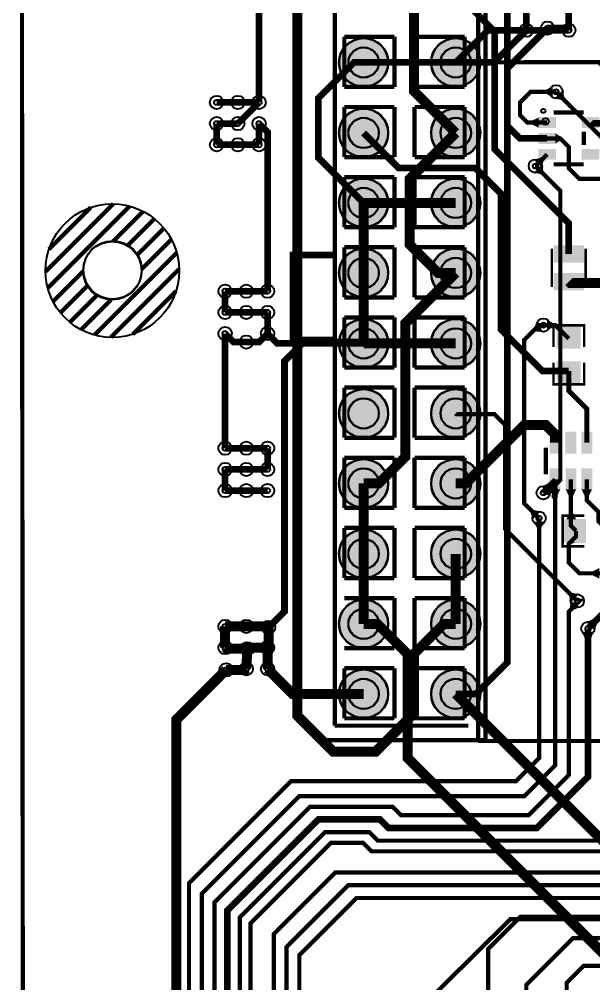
# Model space of a CAD drawing. Header units: millimetres. Extents: x -75 to 77, y -152 to 16.
# Drawn here: x -74.5 to -40.2, y -91.1 to -33.4 of the extents above; entities that cross this region are included whole.
import ezdxf

# ---------------------------------------------------------------- set-up
doc = ezdxf.new("R2010")
doc.units = ezdxf.units.MM
for name, color, linetype, true_color in [('BoardOutLine', 7, 'Continuous', 0xff00ff), ('BottomLayer', 7, 'Continuous', 0x0000ff), ('BottomSolderMaskLayer', 7, 'Continuous', 0xaa00ff), ('Document', 7, 'Continuous', 0xffffff), ('Hole', 7, 'Continuous', 0x222222), ('Inner1', 7, 'Continuous', 0x999966), ('Inner2', 7, 'Continuous', 0x008000), ('Multi-Layer', 7, 'Continuous', 0xc0c0c0), ('TopLayer', 7, 'Continuous', 0xff0000), ('TopPasteMaskLayer', 7, 'Continuous', 0x808080), ('TopSilkLayer', 7, 'Continuous', 0xffcc00), ('TopSolderMaskLayer', 7, 'Continuous', 0x800080)]:
    doc.layers.add(name, color=color, linetype=linetype, true_color=true_color)

msp = doc.modelspace()

# ---------------------------------------------------------------- hatches: boundary and pattern name
at = {"layer": 'BottomSolderMaskLayer'}
for points in [[(-55.413, -35.966, 1), (-52.461, -35.966, 1)], [(-49.901, -35.966, 1), (-46.949, -35.966, 1)], [(-55.413, -40.183, 1), (-52.461, -40.183, 1)], [(-49.901, -40.183, 1), (-46.949, -40.183, 1)], [(-55.413, -44.374, 1), (-52.461, -44.374, 1)], [(-49.901, -44.374, 1), (-46.949, -44.374, 1)], [(-55.413, -48.565, 1), (-52.461, -48.565, 1)], [(-49.901, -48.565, 1), (-46.949, -48.565, 1)], [(-55.413, -52.781, 1), (-52.461, -52.781, 1)], [(-49.901, -52.781, 1), (-46.949, -52.781, 1)], [(-55.413, -56.972, 1), (-52.461, -56.972, 1)], [(-49.901, -56.972, 1), (-46.949, -56.972, 1)], [(-55.413, -61.163, 1), (-52.461, -61.163, 1)], [(-49.901, -61.163, 1), (-46.949, -61.163, 1)], [(-55.413, -65.38, 1), (-52.461, -65.38, 1)], [(-49.901, -65.38, 1), (-46.949, -65.38, 1)], [(-55.413, -69.571, 1), (-52.461, -69.571, 1)], [(-49.901, -69.571, 1), (-46.949, -69.571, 1)], [(-55.413, -73.762, 1), (-52.461, -73.762, 1)], [(-49.901, -73.762, 1), (-46.949, -73.762, 1)]]:
    msp.add_hatch(color=256, dxfattribs=at).paths.add_polyline_path(points)
at = {"layer": 'Inner1'}
for points in [[(-42.51, -38.108), (-42.029, -37.628), (-41.925, -38.033), (-42.104, -38.212)], [(-43.749, -42.553), (-43.268, -42.073), (-43.164, -42.478), (-43.344, -42.657)], [(-43.216, -52.088), (-43.521, -51.48), (-43.75, -51.826), (-43.63, -52.065)], [(-42.839, -61.931), (-43.144, -61.324), (-42.73, -61.346), (-42.61, -61.586)], [(-43.824, -63.338), (-43.343, -62.857), (-43.748, -62.753), (-43.927, -62.932)]]:
    msp.add_hatch(color=256, dxfattribs=at).paths.add_polyline_path(points)
at = {"layer": 'Inner2'}
for points in [[(-41.537, -68.291), (-41.057, -67.81), (-41.462, -67.706), (-41.641, -67.885)], [(-40.605, -69.461), (-40.124, -69.942), (-39.968, -69.588), (-40.251, -69.305)]]:
    msp.add_hatch(color=256, dxfattribs=at).paths.add_polyline_path(points)
at = {"layer": 'Multi-Layer'}
for points in [[(-55.387, -35.966, 1), (-52.487, -35.966, 1)], [(-49.876, -35.966, 1), (-46.975, -35.966, 1)], [(-55.387, -40.183, 1), (-52.487, -40.183, 1)], [(-49.876, -40.183, 1), (-46.975, -40.183, 1)], [(-55.387, -44.374, 1), (-52.487, -44.374, 1)], [(-49.876, -44.374, 1), (-46.975, -44.374, 1)], [(-55.387, -48.565, 1), (-52.487, -48.565, 1)], [(-49.876, -48.565, 1), (-46.975, -48.565, 1)], [(-55.387, -52.781, 1), (-52.487, -52.781, 1)], [(-49.876, -52.781, 1), (-46.975, -52.781, 1)], [(-55.387, -56.972, 1), (-52.487, -56.972, 1)], [(-49.876, -56.972, 1), (-46.975, -56.972, 1)], [(-55.387, -61.163, 1), (-52.487, -61.163, 1)], [(-49.876, -61.163, 1), (-46.975, -61.163, 1)], [(-55.387, -65.38, 1), (-52.487, -65.38, 1)], [(-49.876, -65.38, 1), (-46.975, -65.38, 1)], [(-55.387, -69.571, 1), (-52.487, -69.571, 1)], [(-49.876, -69.571, 1), (-46.975, -69.571, 1)], [(-55.387, -73.762, 1), (-52.487, -73.762, 1)], [(-49.876, -73.762, 1), (-46.975, -73.762, 1)]]:
    msp.add_hatch(color=256, dxfattribs=at).paths.add_polyline_path(points)
at = {"layer": 'TopLayer'}
for points in [[(-42.629, -38.059), (-42.629, -37.379), (-42.989, -37.592), (-42.989, -37.846)], [(-43.456, -39.863), (-43.456, -39.263), (-43.837, -39.436), (-43.837, -39.69)], [(-42.456, -39.863), (-43.456, -39.863), (-43.456, -39.263), (-42.456, -39.263)], [(-39.856, -39.863), (-40.856, -39.863), (-40.856, -39.263), (-39.856, -39.263)], [(-42.456, -40.813), (-43.456, -40.813), (-43.456, -40.213), (-42.456, -40.213)], [(-42.456, -40.213), (-42.456, -40.813), (-42.164, -40.64), (-42.164, -40.386)], [(-42.456, -41.763), (-43.456, -41.763), (-43.456, -41.163), (-42.456, -41.163)], [(-39.856, -41.763), (-40.856, -41.763), (-40.856, -41.163), (-39.856, -41.163)], [(-42.939, -41.763), (-43.456, -41.763), (-43.817, -42.144), (-43.458, -42.144)], [(-43.749, -41.775), (-43.268, -42.255), (-43.164, -41.85), (-43.344, -41.671)], [(-42.516, -47.932), (-42.516, -46.932), (-40.796, -46.932), (-40.796, -47.932)], [(-42.516, -49.588), (-42.516, -48.588), (-40.796, -48.588), (-40.796, -49.588)], [(-42.969, -52.029), (-42.969, -51.349), (-42.609, -51.562), (-42.609, -51.816)], [(-42.345, -52.053), (-41.721, -51.935), (-42.317, -51.66), (-42.558, -51.779)], [(-40.968, -53.067), (-42.345, -53.067), (-42.345, -51.935), (-40.968, -51.935)], [(-40.968, -53.867), (-42.345, -53.867), (-42.345, -55), (-40.968, -55)], [(-42.79, -59.327), (-42.79, -58.108), (-42.168, -58.108), (-42.168, -59.327)], [(-41.841, -59.327), (-41.841, -58.108), (-41.217, -58.108), (-41.217, -59.327)], [(-40.889, -59.327), (-40.889, -58.108), (-40.269, -58.108), (-40.269, -59.327)], [(-42.168, -60.308), (-42.168, -61.527), (-42.79, -61.527), (-42.79, -60.308)], [(-41.219, -60.308), (-41.219, -61.527), (-41.84, -61.527), (-41.84, -60.308)], [(-40.268, -60.308), (-40.268, -61.527), (-40.89, -61.527), (-40.89, -60.308)], [(-43.321, -61.348), (-42.782, -61.763), (-42.73, -61.348), (-42.933, -61.192)], [(-42.79, -61.527), (-42.79, -60.911), (-43.171, -61.43), (-43.171, -61.789)], [(-42.168, -61.527), (-42.79, -61.527), (-42.606, -61.908), (-42.352, -61.908)], [(-41.219, -61.527), (-41.84, -61.527), (-41.656, -61.908), (-41.402, -61.908)], [(-40.268, -61.527), (-40.89, -61.527), (-40.706, -61.908), (-40.452, -61.908)], [(-43.094, -63.457), (-43.774, -63.457), (-43.561, -63.817), (-43.307, -63.817)], [(-41.212, -63.32), (-41.792, -63.32), (-41.656, -62.939), (-41.402, -62.939)], [(-40.659, -64.697), (-40.659, -63.32), (-41.792, -63.32), (-41.792, -64.697)], [(-41.476, -64.77), (-41.697, -64.697), (-41.792, -64.697), (-41.746, -64.68), (-41.697, -64.697), (-41.265, -64.697), (-41.476, -64.77)], [(-39.835, -66.866), (-39.835, -66.231), (-40.216, -66.421), (-40.216, -66.675)], [(-41.547, -68.17), (-40.997, -68.569), (-41.379, -68.737), (-41.587, -68.586)], [(-40.173, -70.061), (-40.853, -70.061), (-40.713, -70.421), (-40.313, -70.421)]]:
    msp.add_hatch(color=256, dxfattribs=at).paths.add_polyline_path(points)
at = {"layer": 'TopPasteMaskLayer'}
for points in [[(-42.456, -39.863), (-43.456, -39.863), (-43.456, -39.263), (-42.456, -39.263)], [(-39.856, -39.863), (-40.856, -39.863), (-40.856, -39.263), (-39.856, -39.263)], [(-42.456, -40.813), (-43.456, -40.813), (-43.456, -40.213), (-42.456, -40.213)], [(-42.456, -41.763), (-43.456, -41.763), (-43.456, -41.163), (-42.456, -41.163)], [(-39.856, -41.763), (-40.856, -41.763), (-40.856, -41.163), (-39.856, -41.163)], [(-42.516, -47.932), (-42.516, -46.932), (-40.796, -46.932), (-40.796, -47.932)], [(-42.516, -49.588), (-42.516, -48.588), (-40.796, -48.588), (-40.796, -49.588)], [(-41.016, -53.017), (-41.436, -53.017), (-41.436, -52.572), (-41.886, -52.572), (-41.886, -53.012), (-42.296, -53.017), (-42.346, -52.967), (-42.346, -51.817), (-42.296, -51.767), (-41.016, -51.767), (-40.966, -51.817), (-40.966, -52.967)], [(-41.016, -55.167), (-42.296, -55.167), (-42.346, -55.117), (-42.346, -53.967), (-42.296, -53.917), (-41.886, -53.912), (-41.886, -54.362), (-41.436, -54.362), (-41.436, -53.922), (-41.016, -53.917), (-40.966, -53.967), (-40.966, -55.117)], [(-42.79, -59.327), (-42.79, -58.108), (-42.168, -58.108), (-42.168, -59.327)], [(-41.841, -59.327), (-41.841, -58.108), (-41.217, -58.108), (-41.217, -59.327)], [(-40.889, -59.327), (-40.889, -58.108), (-40.269, -58.108), (-40.269, -59.327)], [(-42.168, -60.308), (-42.168, -61.527), (-42.79, -61.527), (-42.79, -60.308)], [(-41.219, -60.308), (-41.219, -61.527), (-41.84, -61.527), (-41.84, -60.308)], [(-40.268, -60.308), (-40.268, -61.527), (-40.89, -61.527), (-40.89, -60.308)], [(-41.959, -64.648), (-41.959, -63.368), (-41.909, -63.318), (-40.759, -63.318), (-40.709, -63.368), (-40.704, -63.778), (-41.154, -63.778), (-41.154, -64.228), (-40.714, -64.228), (-40.709, -64.648), (-40.759, -64.698), (-41.909, -64.698)]]:
    msp.add_hatch(color=256, dxfattribs=at).paths.add_polyline_path(points)
at = {"layer": 'TopSolderMaskLayer'}
for points in [[(-55.413, -35.966, 1), (-52.461, -35.966, 1)], [(-49.901, -35.966, 1), (-46.949, -35.966, 1)], [(-55.413, -40.183, 1), (-52.461, -40.183, 1)], [(-49.901, -40.183, 1), (-46.949, -40.183, 1)], [(-42.431, -39.889), (-43.482, -39.889), (-43.482, -39.238), (-42.431, -39.238)], [(-39.831, -39.889), (-40.881, -39.889), (-40.881, -39.238), (-39.831, -39.238)], [(-42.431, -40.838), (-43.482, -40.838), (-43.482, -40.188), (-42.431, -40.188)], [(-42.431, -41.788), (-43.482, -41.788), (-43.482, -41.138), (-42.431, -41.138)], [(-39.831, -41.788), (-40.881, -41.788), (-40.881, -41.138), (-39.831, -41.138)], [(-55.413, -44.374, 1), (-52.461, -44.374, 1)], [(-49.901, -44.374, 1), (-46.949, -44.374, 1)], [(-55.413, -48.565, 1), (-52.461, -48.565, 1)], [(-49.901, -48.565, 1), (-46.949, -48.565, 1)], [(-42.56, -47.947), (-42.56, -46.917), (-40.752, -46.917), (-40.752, -47.947)], [(-42.56, -49.603), (-42.56, -48.573), (-40.752, -48.573), (-40.752, -49.603)], [(-55.413, -52.781, 1), (-52.461, -52.781, 1)], [(-49.901, -52.781, 1), (-46.949, -52.781, 1)], [(-40.937, -53.088), (-42.375, -53.088), (-42.375, -51.914), (-40.937, -51.914)], [(-40.937, -53.846), (-42.375, -53.846), (-42.375, -55.021), (-40.937, -55.021)], [(-55.413, -56.972, 1), (-52.461, -56.972, 1)], [(-49.901, -56.972, 1), (-46.949, -56.972, 1)], [(-42.803, -59.377), (-42.803, -58.058), (-42.155, -58.058), (-42.155, -59.377)], [(-41.854, -59.377), (-41.854, -58.058), (-41.204, -58.058), (-41.204, -59.377)], [(-40.902, -59.377), (-40.902, -58.058), (-40.256, -58.058), (-40.256, -59.377)], [(-55.413, -61.163, 1), (-52.461, -61.163, 1)], [(-49.901, -61.163, 1), (-46.949, -61.163, 1)], [(-42.155, -60.258), (-42.155, -61.577), (-42.803, -61.577), (-42.803, -60.258)], [(-41.206, -60.258), (-41.206, -61.577), (-41.853, -61.577), (-41.853, -60.258)], [(-40.255, -60.258), (-40.255, -61.577), (-40.903, -61.577), (-40.903, -60.258)], [(-40.634, -64.722), (-40.634, -63.294), (-41.817, -63.294), (-41.817, -64.722)], [(-55.413, -65.38, 1), (-52.461, -65.38, 1)], [(-49.901, -65.38, 1), (-46.949, -65.38, 1)], [(-55.413, -69.571, 1), (-52.461, -69.571, 1)], [(-49.901, -69.571, 1), (-46.949, -69.571, 1)], [(-55.413, -73.762, 1), (-52.461, -73.762, 1)], [(-49.901, -73.762, 1), (-46.949, -73.762, 1)]]:
    msp.add_hatch(color=256, dxfattribs=at).paths.add_polyline_path(points)

# ---------------------------------------------------------------- linework, layer by layer
at = {"layer": 'BoardOutLine', "const_width": 0.254}
msp.add_lwpolyline([(-74.422, 6.985), (76.454, 7.112), (76.454, -103.378), (34.036, -103.378), (34.036, -89.662), (14.986, -89.154), (14.986, -103.378), (-34.036, -103.378), (-34.163, -147.955), (-74.295, -147.828), (-74.422, 6.985)], close=True, dxfattribs=at)
at = {"layer": 'BottomLayer'}
for points, const_width in [([(-48.425, -69.571), (-49.124, -69.571), (-50.927, -71.374), (-50.927, -74.93), (-53.213, -77.216), (-55.753, -77.216), (-57.912, -75.057), (-57.912, -24.638), (-52.578, -19.304)], 0.6), ([(-48.425, -73.762), (-47.219, -73.762), (-45.339, -71.882), (-45.339, -27.178), (-47.498, -25.019), (-52.324, -25.019), (-53.937, -26.632), (-53.937, -27.584)], 0.4), ([(-48.425, -69.571), (-48.425, -65.38)], 0.6), ([(-48.425, -73.762), (-36.335, -85.852), (48.514, -85.852), (49.911, -84.455), (49.911, -80.518), (48.895, -79.502), (48.514, -79.502)], 0.6)]:
    msp.add_lwpolyline(points, dxfattribs=dict(at, const_width=const_width))
at = {"layer": 'BottomSolderMaskLayer'}
for centre, radius in [((-53.937, -35.966), 1.476), ((-48.425, -35.966), 1.476), ((-53.937, -35.966), 0.915), ((-48.425, -35.966), 0.915), ((-53.937, -40.183), 1.476), ((-48.425, -40.183), 1.476), ((-53.937, -40.183), 0.915), ((-48.425, -40.183), 0.915), ((-53.937, -44.374), 1.476), ((-48.425, -44.374), 1.476), ((-53.937, -44.374), 0.915), ((-48.425, -44.374), 0.915), ((-53.937, -48.565), 1.476), ((-48.425, -48.565), 1.476), ((-53.937, -48.565), 0.915), ((-48.425, -48.565), 0.915), ((-53.937, -52.781), 1.476), ((-48.425, -52.781), 1.476), ((-53.937, -52.781), 0.915), ((-48.425, -52.781), 0.915), ((-53.937, -56.972), 1.476), ((-48.425, -56.972), 1.476), ((-53.937, -56.972), 0.915), ((-48.425, -56.972), 0.915), ((-53.937, -61.163), 1.476), ((-48.425, -61.163), 1.476), ((-53.937, -61.163), 0.915), ((-48.425, -61.163), 0.915), ((-53.937, -65.38), 1.476), ((-48.425, -65.38), 1.476), ((-53.937, -65.38), 0.915), ((-48.425, -65.38), 0.915), ((-53.937, -69.571), 1.476), ((-48.425, -69.571), 1.476), ((-53.937, -69.571), 0.915), ((-48.425, -69.571), 0.915), ((-53.937, -73.762), 1.476), ((-48.425, -73.762), 1.476), ((-53.937, -73.762), 0.915), ((-48.425, -73.762), 0.915)]:
    msp.add_circle(centre, radius, dxfattribs=at)
at = {"layer": 'Document', "const_width": 0.254}
for points in [[(-47.079, -24.765), (-47.079, -76.581)], [(-55.664, -75.667), (-55.664, -25.679)], [(-47.663, -75.667), (-55.664, -75.667)]]:
    msp.add_lwpolyline(points, dxfattribs=at)
at = {"layer": 'Document'}
for centre, radius in [((-43.053, -39.497), 0.2), ((-42.504, -61.492), 0.128)]:
    msp.add_circle(centre, radius, dxfattribs=at)
at = {"layer": 'Hole'}
for centre in [(-44.196, -34.036), (-42.926, -33.909), (-41.656, -34.036), (-42.418, -37.719), (-62.738, -38.354), (-61.468, -38.354), (-60.198, -38.354), (-62.738, -39.624), (-61.468, -39.624), (-60.198, -39.624), (-62.738, -40.894), (-61.468, -40.894), (-60.198, -40.894), (-43.657, -42.164), (-62.23, -49.657), (-60.96, -49.657), (-59.69, -49.657), (-62.23, -50.927), (-60.96, -50.927), (-59.69, -50.927), (-43.18, -51.689), (-62.23, -52.197), (-59.69, -52.197), (-60.96, -52.705), (-62.23, -59.055), (-60.96, -59.055), (-59.69, -59.055), (-62.23, -60.325), (-60.96, -60.325), (-59.69, -60.325), (-62.23, -61.595), (-60.96, -61.595), (-59.69, -61.595), (-43.18, -61.722), (-43.434, -63.246), (-41.148, -68.199), (-62.23, -69.723), (-60.96, -69.723), (-59.627, -69.787), (-40.513, -69.85), (-62.23, -70.993), (-60.897, -71.057), (-59.69, -70.993), (-60.96, -72.263), (-59.69, -72.263), (-62.167, -72.327)]:
    msp.add_circle(centre, 0.152, dxfattribs=at)
at = {"layer": 'Inner1', "const_width": 0.254}
for points in [[(-42.418, -37.719), (-38.481, -41.656), (-38.481, -86.106), (-39.484, -87.109), (-44.564, -87.109), (-46.482, -89.027), (-46.482, -98.933), (-45.72, -99.695), (-44.196, -99.695)], [(-43.657, -42.164), (-42.164, -43.657), (-42.164, -60.96), (-42.926, -61.722), (-43.18, -61.722)], [(-43.434, -63.246), (-44.323, -62.357), (-44.323, -52.578), (-43.434, -51.689), (-43.18, -51.689)]]:
    msp.add_lwpolyline(points, dxfattribs=at)
at = {"layer": 'Inner2'}
for points, const_width in [([(-48.425, -40.183), (-50.927, -37.681), (-50.927, -16.256), (-54.483, -12.7), (-54.483, -3.251), (-54.686, -3.048)], 0.6), ([(-41.656, -34.036), (-46.495, -34.036), (-48.425, -35.966)], 0.4), ([(-48.425, -35.966), (-46.126, -35.966), (-44.196, -34.036)], 0.4), ([(-44.196, -34.036), (-43.053, -34.036), (-42.926, -33.909)], 0.4), ([(-42.926, -33.909), (-41.783, -33.909), (-41.656, -34.036)], 0.4), ([(-35.179, -57.976), (-39.116, -54.039), (-38.989, -36.83), (-39.878, -35.941), (-48.425, -35.966)], 0.254), ([(-48.425, -48.565), (-49.479, -48.565), (-51.181, -46.863), (-51.181, -42.939), (-48.425, -40.183)], 0.6), ([(-53.937, -61.163), (-53.035, -61.163), (-51.435, -59.563), (-51.435, -51.575), (-48.425, -48.565)], 0.6), ([(-41.148, -68.199), (-45.466, -63.881), (-45.466, -57.658), (-46.101, -57.023), (-48.374, -57.023), (-48.425, -56.972)], 0.254), ([(-53.937, -65.38), (-53.937, -61.163)], 0.6), ([(-53.937, -65.38), (-53.937, -61.163)], 0.254), ([(-53.937, -69.571), (-53.937, -65.38)], 0.6), ([(-53.937, -69.571), (-53.937, -65.38)], 0.254), ([(-40.513, -69.85), (-36.322, -65.659), (-32.766, -65.659)], 0.4), ([(-3.937, -93.218), (-3.937, -92.837), (-7.493, -89.281), (-39.624, -89.281), (-51.308, -77.597), (-51.308, -71.374), (-53.112, -69.571), (-53.937, -69.571)], 0.6), ([(-62.23, -69.723), (-60.96, -69.723)], 0.6), ([(-62.23, -70.993), (-62.23, -69.723)], 0.6), ([(-60.96, -69.723), (-59.69, -69.723), (-59.627, -69.787)], 0.6), ([(-59.627, -69.787), (-59.627, -70.93), (-59.69, -70.993)], 0.6), ([(-60.897, -71.057), (-62.167, -71.057), (-62.23, -70.993)], 0.6), ([(-60.96, -72.263), (-60.897, -71.057)], 0.6), ([(-59.69, -70.993), (-60.833, -70.993), (-60.897, -71.057)], 0.6), ([(-59.69, -70.993), (-59.69, -72.263)], 0.6), ([(-67.473, -135.637), (-65.151, -133.315), (-65.151, -75.311), (-62.167, -72.327)], 0.6), ([(-62.167, -72.327), (-61.024, -72.327), (-60.96, -72.263)], 0.6), ([(-53.937, -73.762), (-58.192, -73.762), (-59.69, -72.263)], 0.6)]:
    msp.add_lwpolyline(points, dxfattribs=dict(at, const_width=const_width))
at = {"layer": 'Multi-Layer'}
for centre, radius in [((-44.196, -34.036), 0.4), ((-42.926, -33.909), 0.4), ((-41.656, -34.036), 0.4), ((-53.937, -35.966), 1.45), ((-48.425, -35.966), 1.45), ((-53.937, -35.966), 0.899), ((-48.425, -35.966), 0.899), ((-42.418, -37.719), 0.4), ((-62.738, -38.354), 0.4), ((-61.468, -38.354), 0.4), ((-60.198, -38.354), 0.4), ((-62.738, -39.624), 0.4), ((-61.468, -39.624), 0.4), ((-60.198, -39.624), 0.4), ((-53.937, -40.183), 1.45), ((-48.425, -40.183), 1.45), ((-53.937, -40.183), 0.899), ((-48.425, -40.183), 0.899), ((-62.738, -40.894), 0.4), ((-61.468, -40.894), 0.4), ((-60.198, -40.894), 0.4), ((-43.657, -42.164), 0.4), ((-53.937, -44.374), 1.45), ((-48.425, -44.374), 1.45), ((-53.937, -44.374), 0.899), ((-48.425, -44.374), 0.899), ((-68.961, -48.387), 1.75), ((-53.937, -48.565), 1.45), ((-48.425, -48.565), 1.45), ((-53.937, -48.565), 0.899), ((-48.425, -48.565), 0.899), ((-62.23, -49.657), 0.4), ((-60.96, -49.657), 0.4), ((-59.69, -49.657), 0.4), ((-62.23, -50.927), 0.4), ((-60.96, -50.927), 0.4), ((-59.69, -50.927), 0.4), ((-53.937, -52.781), 1.45), ((-48.425, -52.781), 1.45), ((-43.18, -51.689), 0.4), ((-62.23, -52.197), 0.4), ((-59.69, -52.197), 0.4), ((-53.937, -52.781), 0.899), ((-48.425, -52.781), 0.899), ((-60.96, -52.705), 0.4), ((-53.937, -56.972), 1.45), ((-48.425, -56.972), 1.45), ((-53.937, -56.972), 0.899), ((-48.425, -56.972), 0.899), ((-62.23, -59.055), 0.4), ((-60.96, -59.055), 0.4), ((-59.69, -59.055), 0.4), ((-62.23, -60.325), 0.4), ((-60.96, -60.325), 0.4), ((-59.69, -60.325), 0.4), ((-53.937, -61.163), 1.45), ((-48.425, -61.163), 1.45), ((-53.937, -61.163), 0.899), ((-48.425, -61.163), 0.899), ((-62.23, -61.595), 0.4), ((-60.96, -61.595), 0.4), ((-59.69, -61.595), 0.4), ((-43.18, -61.722), 0.4), ((-43.434, -63.246), 0.4), ((-53.937, -65.38), 1.45), ((-48.425, -65.38), 1.45), ((-53.937, -65.38), 0.899), ((-48.425, -65.38), 0.899), ((-53.937, -69.571), 1.45), ((-48.425, -69.571), 1.45), ((-41.148, -68.199), 0.4), ((-53.937, -69.571), 0.899), ((-48.425, -69.571), 0.899), ((-62.23, -69.723), 0.4), ((-60.96, -69.723), 0.4), ((-59.627, -69.787), 0.4), ((-40.513, -69.85), 0.4), ((-62.23, -70.993), 0.4), ((-60.897, -71.057), 0.4), ((-59.69, -70.993), 0.4), ((-62.167, -72.327), 0.4), ((-60.96, -72.263), 0.4), ((-59.69, -72.263), 0.4), ((-53.937, -73.762), 1.45), ((-48.425, -73.762), 1.45), ((-53.937, -73.762), 0.899), ((-48.425, -73.762), 0.899)]:
    msp.add_circle(centre, radius, dxfattribs=at)
at = {"layer": 'TopLayer'}
for points, const_width in [([(-60.198, -38.354), (-60.198, -29.919), (-60.126, -29.847)], 0.4), ([(-48.425, -31.775), (-46.101, -34.1), (-46.101, -41.148), (-41.656, -45.593), (-41.656, -47.432)], 0.4), ([(-44.196, -32.766), (-44.196, -34.036)], 0.4), ([(-41.656, -34.036), (-41.656, -32.766)], 0.4), ([(-42.957, -40.513), (-44.577, -40.513), (-45.339, -39.751), (-45.339, -36.322), (-42.926, -33.909)], 0.4), ([(-42.926, -33.909), (-41.783, -33.909), (-41.656, -34.036)], 0.4), ([(-53.937, -35.966), (-54.509, -35.966), (-56.642, -38.1), (-56.642, -41.669), (-53.937, -44.374)], 0.4), ([(-48.425, -35.966), (-53.937, -35.966)], 0.4), ([(-42.957, -39.563), (-44.135, -39.563), (-44.577, -39.121), (-44.577, -38.354), (-43.942, -37.719), (-42.418, -37.719)], 0.254), ([(-61.468, -38.354), (-62.738, -38.354)], 0.4), ([(-60.198, -38.354), (-61.468, -38.354)], 0.4), ([(-61.468, -39.624), (-60.198, -38.354)], 0.4), ([(-62.738, -39.624), (-61.468, -39.624)], 0.4), ([(-62.738, -40.894), (-62.738, -39.624)], 0.4), ([(-59.69, -49.657), (-59.69, -40.132), (-60.198, -39.624)], 0.4), ([(-60.198, -39.624), (-60.198, -40.894)], 0.4), ([(-40.356, -39.563), (-40.309, -39.61), (-36.83, -39.61)], 0.4), ([(-41.656, -54.432), (-43.231, -54.432), (-45.72, -51.943), (-45.72, -43.815), (-47.244, -42.291), (-51.829, -42.291), (-53.937, -40.183)], 0.4), ([(-42.956, -40.513), (-42.164, -40.513), (-41.656, -41.021), (-41.656, -42.291), (-41.021, -42.926), (-38.989, -42.926), (-37.733, -41.67), (-36.83, -41.67)], 0.254), ([(-61.468, -40.894), (-62.738, -40.894)], 0.4), ([(-60.198, -40.894), (-61.468, -40.894)], 0.4), ([(-42.956, -41.463), (-43.657, -42.164), (-43.688, -42.164)], 0.254), ([(-53.937, -44.374), (-48.425, -44.374)], 0.6), ([(-53.937, -48.565), (-53.937, -44.374)], 0.6), ([(-53.937, -52.781), (-53.937, -48.565)], 0.6), ([(-41.656, -49.088), (-41.581, -49.163), (-37.846, -49.163)], 0.6), ([(-62.23, -49.657), (-60.96, -49.657)], 0.4), ([(-62.23, -50.927), (-62.23, -49.657)], 0.4), ([(-60.96, -49.657), (-59.69, -49.657)], 0.4), ([(-60.96, -50.927), (-62.23, -50.927)], 0.4), ([(-59.69, -50.927), (-60.96, -50.927)], 0.4), ([(-59.69, -52.197), (-59.69, -50.927)], 0.4), ([(-41.656, -52.501), (-42.468, -51.689), (-43.18, -51.689)], 0.254), ([(-62.23, -52.197), (-61.722, -52.705), (-60.96, -52.705)], 0.4), ([(-62.23, -59.055), (-62.23, -52.197)], 0.4), ([(-60.96, -52.705), (-60.198, -52.705), (-59.69, -52.197)], 0.4), ([(-53.937, -52.781), (-59.106, -52.781), (-59.69, -52.197)], 0.4), ([(-59.627, -69.787), (-58.674, -68.834), (-58.674, -53.848), (-57.531, -52.705), (-54.013, -52.705), (-53.937, -52.781)], 0.4), ([(-48.425, -52.781), (-53.937, -52.781)], 0.6), ([(-41.656, -54.433), (-41.656, -55.626), (-40.579, -56.703), (-40.579, -58.717)], 0.3), ([(-48.425, -61.163), (-47.828, -61.163), (-44.323, -57.658), (-43.053, -57.658), (-42.479, -58.232), (-42.479, -58.717)], 0.6), ([(-60.96, -59.055), (-62.23, -59.055)], 0.4), ([(-59.69, -59.055), (-60.96, -59.055)], 0.4), ([(-59.69, -60.325), (-59.69, -59.055)], 0.4), ([(-62.23, -60.325), (-60.96, -60.325)], 0.4), ([(-62.23, -61.595), (-62.23, -60.325)], 0.4), ([(-60.96, -60.325), (-59.69, -60.325)], 0.4), ([(-42.479, -60.917), (-42.479, -78.039), (-44.323, -79.883), (-57.785, -79.883), (-63.627, -85.725), (-63.627, -125.857), (-71.973, -134.203), (-71.973, -135.637)], 0.254), ([(-42.479, -60.917), (-43.18, -61.618), (-43.18, -61.722)], 0.254), ([(-41.225, -64.008), (-41.529, -63.704), (-41.529, -60.917)], 0.254), ([(-39.293, -64.008), (-39.878, -63.423), (-39.878, -62.865), (-40.579, -62.164), (-40.579, -60.917)], 0.254), ([(-60.96, -61.595), (-62.23, -61.595)], 0.4), ([(-59.69, -61.595), (-60.96, -61.595)], 0.4), ([(-43.434, -63.246), (-43.434, -77.597), (-44.831, -78.994), (-58.293, -78.994), (-64.389, -85.09), (-64.389, -125.603), (-73.406, -134.62), (-73.406, -137.16), (-72.873, -137.693), (-72.873, -138.177)], 0.254), ([(-39.131, -66.548), (-41.021, -66.548), (-41.656, -65.913), (-41.656, -64.77), (-41.225, -64.339), (-41.225, -64.008)], 0.254), ([(-41.148, -68.199), (-41.021, -68.199), (-41.656, -68.834), (-41.656, -78.613), (-44.069, -81.026), (-51.689, -81.026), (-52.197, -80.518), (-57.15, -80.518), (-62.865, -86.233), (-62.865, -127.508), (-65.532, -130.175), (-65.532, -136.271), (-66.574, -137.313), (-66.574, -138.176)], 0.254), ([(9.906, -68.453), (7.874, -68.453), (7.112, -69.215), (7.112, -73.66), (7.62, -74.168), (7.62, -80.137), (1.778, -85.979), (-21.082, -85.979), (-22.352, -87.249), (-45.154, -87.249), (-51.811, -93.833), (-51.816, -94.615)], 0.254), ([(-60.122, -129.921), (-59.69, -129.489), (-59.69, -128.905), (-62.103, -126.492), (-62.103, -86.741), (-56.642, -81.28), (-52.959, -81.28), (-52.451, -81.788), (-43.561, -81.788), (-40.513, -78.74), (-40.513, -69.85)], 0.4), ([(-50.292, -85.979), (-32.004, -85.979), (-31.369, -85.344), (-28.194, -85.344), (-27.051, -86.487), (-22.774, -86.487), (-21.631, -85.344), (1.397, -85.344), (6.858, -79.883), (6.858, -78.74), (6.604, -78.486)], 0.254), ([(5.596, -78.651), (5.969, -79.025), (5.969, -79.756), (1.397, -84.328), (-21.717, -84.328), (-23.114, -85.725), (-26.797, -85.725), (-27.94, -84.582), (-31.75, -84.582), (-32.385, -85.217), (-54.864, -85.217), (-58.547, -88.9), (-58.547, -101.854), (-57.023, -103.378), (-57.023, -105.588)], 0.254), ([(-33.401, -79.477), (-33.401, -80.645), (-35.306, -82.55), (-53.086, -82.55), (-53.594, -82.042), (-56.261, -82.042), (-61.341, -87.122), (-61.341, -125.603), (-60.579, -126.365)], 0.254), ([(-32.131, -79.477), (-32.131, -80.772), (-34.544, -83.185), (-53.467, -83.185), (-53.975, -82.677), (-55.88, -82.677), (-60.706, -87.503), (-60.706, -120.777), (-60.198, -121.285), (-60.071, -121.285)], 0.254), ([(-29.591, -79.477), (-29.591, -80.899), (-33.147, -84.455), (-55.626, -84.455), (-59.309, -88.138), (-59.309, -118.999), (-57.277, -121.031), (-57.277, -122.174), (-58.547, -123.444), (-58.547, -127.381), (-56.261, -129.667), (-55.372, -129.667), (-54.534, -130.505), (-54.534, -131.318)], 0.254), ([(-54.61, -105.588), (-54.61, -104.267), (-57.785, -101.092), (-57.785, -89.408), (-54.356, -85.979), (-50.292, -85.979)], 0.254), ([(-11.465, -87.315), (-11.785, -86.995), (-19.304, -86.995), (-20.701, -88.392), (-41.402, -88.392), (-44.196, -91.186), (-44.196, -94.615)], 0.254), ([(-44.196, -97.155), (-42.926, -97.155), (-41.783, -96.012), (-41.783, -91.059), (-40.767, -90.043), (-29.413, -90.043)], 0.254)]:
    msp.add_lwpolyline(points, dxfattribs=dict(at, const_width=const_width))
at = {"layer": 'TopSilkLayer'}
for points, const_width in [([(-46.641, -76.528), (-46.641, -24.728)], 0.254), ([(-47.079, -32.868), (-47.079, -34.874)], 0.254), ([(-55.091, -34.428), (-52.091, -34.428)], 0.254), ([(-55.091, -37.428), (-55.091, -34.428)], 0.254), ([(-52.091, -34.428), (-52.091, -37.428)], 0.254), ([(-50.891, -34.428), (-47.891, -34.428)], 0.254), ([(-50.891, -37.428), (-50.891, -34.428)], 0.254), ([(-47.891, -34.428), (-47.891, -37.428)], 0.254), ([(-52.091, -37.428), (-55.091, -37.428)], 0.254), ([(-47.891, -37.428), (-50.891, -37.428)], 0.254), ([(-47.079, -37.084), (-47.079, -39.065)], 0.254), ([(-55.091, -38.628), (-52.091, -38.628)], 0.254), ([(-55.091, -41.628), (-55.091, -38.628)], 0.254), ([(-52.091, -38.628), (-52.091, -41.628)], 0.254), ([(-50.891, -38.628), (-47.891, -38.628)], 0.254), ([(-50.891, -41.628), (-50.891, -38.628)], 0.254), ([(-47.891, -38.628), (-47.891, -41.628)], 0.254), ([(-40.756, -38.963), (-42.556, -38.963)], 0.254), ([(-40.756, -40.113), (-40.756, -40.913)], 0.254), ([(-52.091, -41.628), (-55.091, -41.628)], 0.254), ([(-47.891, -41.628), (-50.891, -41.628)], 0.254), ([(-47.079, -41.275), (-47.079, -43.282)], 0.254), ([(-40.756, -42.063), (-42.556, -42.063)], 0.254), ([(-55.091, -42.828), (-52.091, -42.828)], 0.254), ([(-55.091, -45.828), (-55.091, -42.828)], 0.254), ([(-52.091, -42.828), (-52.091, -45.828)], 0.254), ([(-50.891, -42.828), (-47.891, -42.828)], 0.254), ([(-50.891, -45.828), (-50.891, -42.828)], 0.254), ([(-47.891, -42.828), (-47.891, -45.828)], 0.254), ([(-72.98, -48.481), (-68.928, -44.428)], 0.254), ([(-72.844, -49.467), (-67.942, -44.565)], 0.254), ([(-72.771, -47.149), (-70.26, -44.638)], 0.254), ([(-68.933, -46.679), (-67.134, -44.88)], 0.254), ([(-68.067, -46.936), (-66.457, -45.325)], 0.254), ([(-47.079, -45.466), (-47.079, -47.473)], 0.254), ([(-67.502, -47.493), (-65.894, -45.885)], 0.254), ([(-52.091, -45.828), (-55.091, -45.828)], 0.254), ([(-47.891, -45.828), (-50.891, -45.828)], 0.254), ([(-67.233, -48.346), (-65.445, -46.558)], 0.254), ([(-70.047, -52.283), (-65.126, -47.362)], 0.254), ([(-55.626, -47.498), (-58.166, -47.498), (-58.166, -52.578), (-55.753, -52.578)], 0.4), ([(-55.091, -47.028), (-52.091, -47.028)], 0.254), ([(-55.091, -50.028), (-55.091, -47.028)], 0.254), ([(-52.091, -47.028), (-52.091, -50.028)], 0.254), ([(-50.891, -47.028), (-47.891, -47.028)], 0.254), ([(-50.891, -50.028), (-50.891, -47.028)], 0.254), ([(-47.891, -47.028), (-47.891, -50.028)], 0.254), ([(-42.672, -49.403), (-42.672, -47.117)], 0.152), ([(-40.64, -47.117), (-40.64, -49.403)], 0.152), ([(-72.529, -50.275), (-70.73, -48.476)], 0.254), ([(-69.069, -52.427), (-64.982, -48.34)], 0.254), ([(-72.084, -50.952), (-70.473, -49.342)], 0.254), ([(-67.755, -52.236), (-65.173, -49.654)], 0.254), ([(-47.079, -49.682), (-47.079, -51.664)], 0.254), ([(-71.524, -51.515), (-69.916, -49.907)], 0.254), ([(-70.851, -51.964), (-69.063, -50.176)], 0.254), ([(-52.091, -50.028), (-55.091, -50.028)], 0.254), ([(-47.891, -50.028), (-50.891, -50.028)], 0.254), ([(-55.091, -51.228), (-52.091, -51.228)], 0.254), ([(-55.091, -54.228), (-55.091, -51.228)], 0.254), ([(-52.091, -51.228), (-52.091, -54.228)], 0.254), ([(-50.891, -51.228), (-47.891, -51.228)], 0.254), ([(-50.891, -54.228), (-50.891, -51.228)], 0.254), ([(-47.891, -51.228), (-47.891, -54.228)], 0.254), ([(-40.739, -52.991), (-40.739, -51.706), (-42.573, -51.706), (-42.573, -52.991)], 0.152), ([(-52.091, -54.228), (-55.091, -54.228)], 0.254), ([(-47.891, -54.228), (-50.891, -54.228)], 0.254), ([(-47.079, -53.874), (-47.079, -55.88)], 0.254), ([(-40.739, -53.943), (-40.739, -55.228), (-42.573, -55.228), (-42.573, -53.943)], 0.152), ([(-55.091, -55.428), (-52.091, -55.428)], 0.254), ([(-55.091, -58.428), (-55.091, -55.428)], 0.254), ([(-52.091, -55.428), (-52.091, -58.428)], 0.254), ([(-50.891, -55.428), (-47.891, -55.428)], 0.254), ([(-50.891, -58.428), (-50.891, -55.428)], 0.254), ([(-47.891, -55.428), (-47.891, -58.428)], 0.254), ([(-52.091, -58.428), (-55.091, -58.428)], 0.254), ([(-47.891, -58.428), (-50.891, -58.428)], 0.254), ([(-47.079, -58.065), (-47.079, -60.071)], 0.254), ([(-43.029, -60.617), (-43.029, -59.017)], 0.254), ([(-55.091, -59.628), (-52.091, -59.628)], 0.254), ([(-55.091, -62.628), (-55.091, -59.628)], 0.254), ([(-52.091, -59.628), (-52.091, -62.628)], 0.254), ([(-50.891, -59.628), (-47.891, -59.628)], 0.254), ([(-50.891, -62.628), (-50.891, -59.628)], 0.254), ([(-47.891, -59.628), (-47.891, -62.628)], 0.254), ([(-47.079, -62.179), (-47.079, -64.161)], 0.254), ([(-52.091, -62.628), (-55.091, -62.628)], 0.254), ([(-47.891, -62.628), (-50.891, -62.628)], 0.254), ([(-40.735, -64.925), (-42.02, -64.925), (-42.02, -63.091), (-40.735, -63.091)], 0.152), ([(-55.091, -63.828), (-52.091, -63.828)], 0.254), ([(-55.091, -66.828), (-55.091, -63.828)], 0.254), ([(-52.091, -63.828), (-52.091, -66.828)], 0.254), ([(-50.891, -63.828), (-47.891, -63.828)], 0.254), ([(-50.891, -66.828), (-50.891, -63.828)], 0.254), ([(-47.891, -63.828), (-47.891, -66.828)], 0.254), ([(-47.079, -66.472), (-47.079, -68.479)], 0.254), ([(-52.091, -66.828), (-55.091, -66.828)], 0.254), ([(-47.891, -66.828), (-50.891, -66.828)], 0.254), ([(-55.091, -68.028), (-52.091, -68.028)], 0.254), ([(-52.091, -68.028), (-52.091, -71.028)], 0.254), ([(-50.891, -68.028), (-47.891, -68.028)], 0.254), ([(-50.891, -71.028), (-50.891, -68.028)], 0.254), ([(-47.891, -68.028), (-47.891, -71.028)], 0.254), ([(-52.091, -71.028), (-55.091, -71.028)], 0.254), ([(-47.891, -71.028), (-50.891, -71.028)], 0.254), ([(-47.079, -70.663), (-47.079, -72.67)], 0.254), ([(-55.091, -72.228), (-52.091, -72.228)], 0.254), ([(-55.091, -75.228), (-55.091, -72.228)], 0.254), ([(-52.091, -72.228), (-52.091, -75.228)], 0.254), ([(-50.891, -72.228), (-47.891, -72.228)], 0.254), ([(-50.891, -75.228), (-50.891, -72.228)], 0.254), ([(-47.891, -72.228), (-47.891, -75.228)], 0.254), ([(-47.079, -76.581), (-47.079, -74.676)], 0.254), ([(-52.091, -75.228), (-55.091, -75.228)], 0.254), ([(-47.891, -75.228), (-50.891, -75.228)], 0.254), ([(-56.341, -76.528), (-46.641, -76.528)], 0.254), ([(-47.079, -76.581), (-34.531, -76.581)], 0.254)]:
    msp.add_lwpolyline(points, dxfattribs=dict(at, const_width=const_width))
for centre, radius in [((-43.18, -38.862), 0.127), ((-68.981, -48.428), 4), ((-68.981, -48.428), 1.75), ((-42.504, -61.942), 0.127)]:
    msp.add_circle(centre, radius, dxfattribs=at)
at = {"layer": 'TopSolderMaskLayer'}
for centre, radius in [((-53.937, -35.966), 1.476), ((-48.425, -35.966), 1.476), ((-53.937, -35.966), 0.915), ((-48.425, -35.966), 0.915), ((-53.937, -40.183), 1.476), ((-48.425, -40.183), 1.476), ((-53.937, -40.183), 0.915), ((-48.425, -40.183), 0.915), ((-53.937, -44.374), 1.476), ((-48.425, -44.374), 1.476), ((-53.937, -44.374), 0.915), ((-48.425, -44.374), 0.915), ((-53.937, -48.565), 1.476), ((-48.425, -48.565), 1.476), ((-53.937, -48.565), 0.915), ((-48.425, -48.565), 0.915), ((-53.937, -52.781), 1.476), ((-48.425, -52.781), 1.476), ((-53.937, -52.781), 0.915), ((-48.425, -52.781), 0.915), ((-53.937, -56.972), 1.476), ((-48.425, -56.972), 1.476), ((-53.937, -56.972), 0.915), ((-48.425, -56.972), 0.915), ((-53.937, -61.163), 1.476), ((-48.425, -61.163), 1.476), ((-53.937, -61.163), 0.915), ((-48.425, -61.163), 0.915), ((-53.937, -65.38), 1.476), ((-48.425, -65.38), 1.476), ((-53.937, -65.38), 0.915), ((-48.425, -65.38), 0.915), ((-53.937, -69.571), 1.476), ((-48.425, -69.571), 1.476), ((-53.937, -69.571), 0.915), ((-48.425, -69.571), 0.915), ((-53.937, -73.762), 1.476), ((-48.425, -73.762), 1.476), ((-53.937, -73.762), 0.915), ((-48.425, -73.762), 0.915)]:
    msp.add_circle(centre, radius, dxfattribs=at)

doc.saveas('drawing.dxf')
